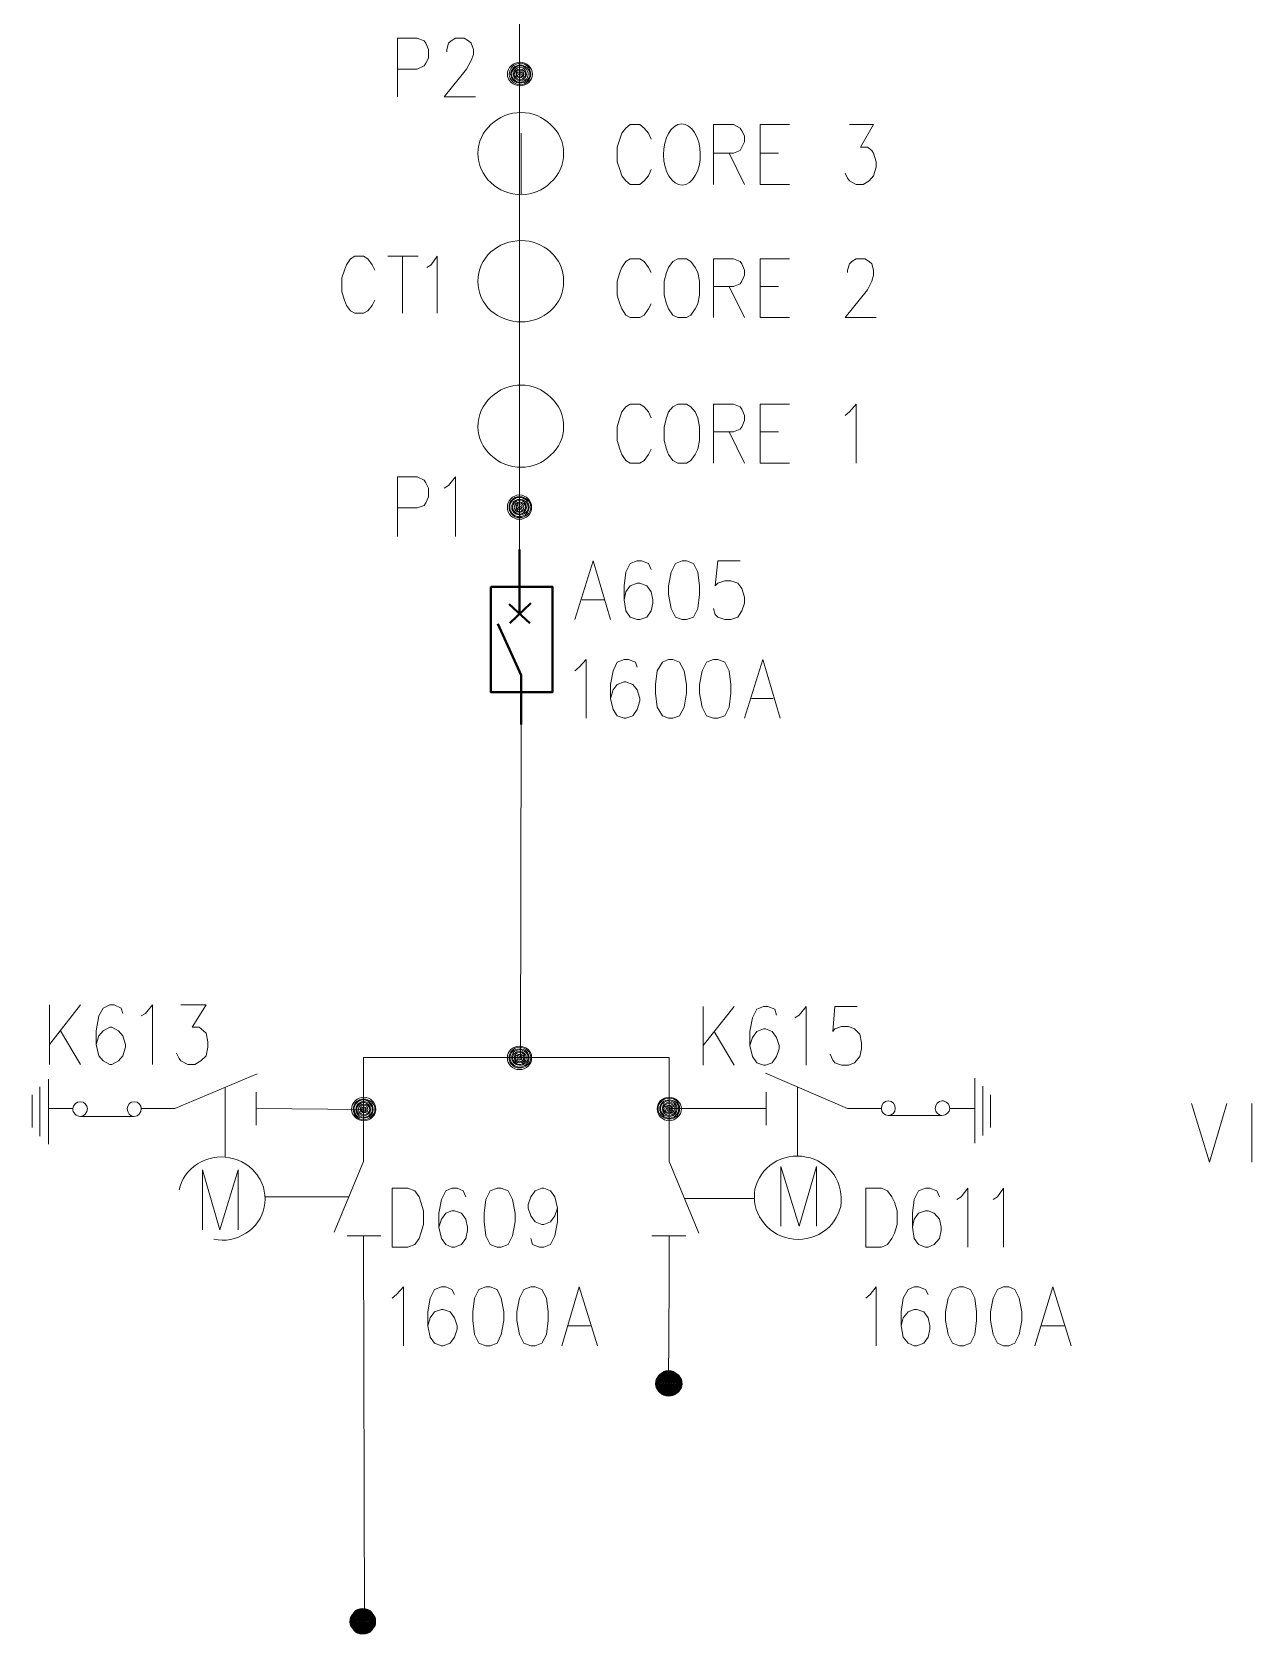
# Model space of a CAD drawing. Header units: millimetres. Extents: x -908 to 36, y -88 to 12791.
# Drawn here: x -644.913 to -642.565, y 12784.757 to 12787.84 of the extents above; entities that cross this region are included whole.
import ezdxf

# ---------------------------------------------------------------- set-up
doc = ezdxf.new("R2010")
doc.units = ezdxf.units.MM
doc.layers.add('PDF_Geometry', color=7, linetype='Continuous')
doc.layers.add('TEMP_ZONE', color=7, linetype='Continuous')

# ---------------------------------------------------------------- blocks, each defined once
blk = doc.blocks.new('A$C8f2d34b6')
at = {"layer": 'PDF_Geometry', "lineweight": 18}
for points in [[(0.3606, 4.665), (0.3023, 4.5267), (0.3023, 2.0417)], [(0.0673, 2.9133), (0.0673, 3.0267), (0.1056, 3.0267), (0.119, 3.0217), (0.1223, 3.0167), (0.1273, 3.005), (0.1273, 2.9883), (0.1223, 2.9783), (0.119, 2.9733), (0.1056, 2.9667), (0.0673, 2.9667)], [(0.1623, 3), (0.1623, 3.005), (0.1656, 3.0167), (0.1706, 3.0217), (0.179, 3.0267), (0.1956, 3.0267), (0.204, 3.0217), (0.209, 3.0167), (0.214, 3.005), (0.214, 2.995), (0.209, 2.9833), (0.2006, 2.9667), (0.1573, 2.9133), (0.2173, 2.9133)], [(0.3056, 2.8433), (0.3056, 2.7267)], [(0.5556, 2.8317), (0.5506, 2.8433), (0.5423, 2.8533), (0.534, 2.86), (0.5156, 2.86), (0.5073, 2.8533), (0.499, 2.8433), (0.4956, 2.8317), (0.4906, 2.8167), (0.4906, 2.7883), (0.4956, 2.7733), (0.499, 2.7617), (0.5073, 2.7517), (0.5156, 2.745), (0.534, 2.745), (0.5423, 2.7517), (0.5506, 2.7617), (0.5556, 2.7733)], [(0.6756, 2.745), (0.6756, 2.86), (0.714, 2.86), (0.7273, 2.8533), (0.7306, 2.8483), (0.7356, 2.8383), (0.7356, 2.8267), (0.7306, 2.8167), (0.7273, 2.81), (0.714, 2.805), (0.6756, 2.805)], [(0.8223, 2.745), (0.7656, 2.745), (0.7656, 2.86), (0.8223, 2.86)], [(0.9373, 2.86), (0.984, 2.86), (0.959, 2.8167), (0.9723, 2.8167), (0.9806, 2.81), (0.984, 2.805), (0.989, 2.7883), (0.989, 2.7783), (0.984, 2.7617), (0.9756, 2.7517), (0.964, 2.745), (0.9506, 2.745), (0.9373, 2.7517), (0.934, 2.7567), (0.929, 2.7667)], [(0.7056, 2.805), (0.7356, 2.745)], [(0.7656, 2.805), (0.8006, 2.805)], [(0.024, 2.58), (0.019, 2.59), (0.0106, 2.6017), (0.0023, 2.6067), (-0.0144, 2.6067), (-0.0227, 2.6017), (-0.031, 2.59), (-0.0344, 2.58), (-0.0394, 2.565), (-0.0394, 2.5383), (-0.0344, 2.5217), (-0.031, 2.5117), (-0.0227, 2.5017), (-0.0144, 2.4967), (0.0023, 2.4967), (0.0106, 2.5017), (0.019, 2.5117), (0.024, 2.5217)], [(0.049, 2.6067), (0.1073, 2.6067)], [(0.0773, 2.6067), (0.0773, 2.4967)], [(0.124, 2.585), (0.1323, 2.59), (0.144, 2.6067), (0.144, 2.4967)], [(0.5556, 2.575), (0.5506, 2.585), (0.5423, 2.5967), (0.534, 2.6017), (0.5156, 2.6017), (0.5073, 2.5967), (0.499, 2.585), (0.4956, 2.575), (0.4906, 2.5583), (0.4906, 2.5317), (0.4956, 2.515), (0.499, 2.505), (0.5073, 2.4933), (0.5156, 2.4883), (0.534, 2.4883), (0.5423, 2.4933), (0.5506, 2.505), (0.5556, 2.515)], [(0.6756, 2.4883), (0.6756, 2.6017), (0.714, 2.6017), (0.7273, 2.5967), (0.7306, 2.5917), (0.7356, 2.58), (0.7356, 2.57), (0.7306, 2.5583), (0.7273, 2.5533), (0.714, 2.5483), (0.6756, 2.5483)], [(0.8223, 2.4883), (0.7656, 2.4883), (0.7656, 2.6017), (0.8223, 2.6017)], [(0.934, 2.575), (0.934, 2.58), (0.9373, 2.5917), (0.9423, 2.5967), (0.9506, 2.6017), (0.9673, 2.6017), (0.9756, 2.5967), (0.9806, 2.5917), (0.984, 2.58), (0.984, 2.57), (0.9806, 2.5583), (0.9723, 2.5417), (0.929, 2.4883), (0.989, 2.4883)], [(0.7056, 2.5483), (0.7356, 2.4883)], [(0.7656, 2.5483), (0.8006, 2.5483)], [(0.5556, 2.295), (0.5506, 2.3067), (0.5423, 2.3167), (0.534, 2.3217), (0.5156, 2.3217), (0.5073, 2.3167), (0.499, 2.3067), (0.4956, 2.295), (0.4906, 2.2783), (0.4906, 2.2517), (0.4956, 2.235), (0.499, 2.225), (0.5073, 2.2133), (0.5156, 2.2083), (0.534, 2.2083), (0.5423, 2.2133), (0.5506, 2.225), (0.5556, 2.235)], [(0.6756, 2.2083), (0.6756, 2.3217), (0.714, 2.3217), (0.7273, 2.3167), (0.7306, 2.3117), (0.7356, 2.3), (0.7356, 2.29), (0.7306, 2.2783), (0.7273, 2.2733), (0.714, 2.2683), (0.6756, 2.2683)], [(0.8223, 2.2083), (0.7656, 2.2083), (0.7656, 2.3217), (0.8223, 2.3217)], [(0.929, 2.3), (0.9373, 2.3067), (0.9506, 2.3217), (0.9506, 2.2083)], [(0.7056, 2.2683), (0.7356, 2.2083)], [(0.7656, 2.2683), (0.8006, 2.2683)], [(0.0673, 2.0667), (0.0673, 2.1817), (0.1056, 2.1817), (0.119, 2.175), (0.1223, 2.17), (0.1273, 2.16), (0.1273, 2.1433), (0.1223, 2.1317), (0.119, 2.1267), (0.1056, 2.1217), (0.0673, 2.1217)], [(0.1573, 2.16), (0.1656, 2.165), (0.179, 2.1817), (0.179, 2.0667)], [(0.409, 1.9067), (0.444, 2.02), (0.4773, 1.9067)], [(0.5556, 2.0033), (0.5506, 2.015), (0.5373, 2.02), (0.529, 2.02), (0.5156, 2.015), (0.5073, 1.9983), (0.504, 1.9717), (0.504, 1.945), (0.5073, 1.9233), (0.5156, 1.9117), (0.529, 1.9067), (0.534, 1.9067), (0.5473, 1.9117), (0.5556, 1.9233), (0.559, 1.9383), (0.559, 1.945), (0.5556, 1.96), (0.5473, 1.9717), (0.534, 1.9767), (0.529, 1.9767), (0.5156, 1.9717), (0.5073, 1.96), (0.504, 1.945)], [(0.7273, 2.02), (0.684, 2.02), (0.679, 1.9717), (0.684, 1.9767), (0.6973, 1.9817), (0.709, 1.9817), (0.7223, 1.9767), (0.7306, 1.9667), (0.7356, 1.95), (0.7356, 1.9383), (0.7306, 1.9233), (0.7223, 1.9117), (0.709, 1.9067), (0.6973, 1.9067), (0.684, 1.9117), (0.679, 1.9167), (0.6756, 1.9283)], [(0.4223, 1.945), (0.4656, 1.945)], [(0.409, 1.8083), (0.4173, 1.815), (0.4306, 1.83), (0.4306, 1.7167)], [(0.529, 1.815), (0.5256, 1.825), (0.5123, 1.83), (0.504, 1.83), (0.4906, 1.825), (0.4823, 1.8083), (0.4773, 1.7817), (0.4773, 1.755), (0.4823, 1.7333), (0.4906, 1.7217), (0.504, 1.7167), (0.5073, 1.7167), (0.5206, 1.7217), (0.529, 1.7333), (0.534, 1.75), (0.534, 1.755), (0.529, 1.7717), (0.5206, 1.7817), (0.5073, 1.7867), (0.504, 1.7867), (0.4906, 1.7817), (0.4823, 1.7717), (0.4773, 1.755)], [(0.7356, 1.7167), (0.7706, 1.83), (0.804, 1.7167)], [(0.749, 1.755), (0.7906, 1.755)], [(0.3056, 1.705), (0.304, 1.0633)], [(-0.6027, 1.05), (-0.6027, 1.165)], [(-0.5427, 1.165), (-0.6027, 1.0883)], [(-0.461, 1.1483), (-0.4644, 1.1583), (-0.4777, 1.165), (-0.486, 1.165), (-0.4994, 1.1583), (-0.5077, 1.1433), (-0.5127, 1.115), (-0.5127, 1.0883), (-0.5077, 1.0667), (-0.4994, 1.0567), (-0.486, 1.05), (-0.4827, 1.05), (-0.4694, 1.0567), (-0.461, 1.0667), (-0.456, 1.0833), (-0.456, 1.0883), (-0.461, 1.105), (-0.4694, 1.115), (-0.4827, 1.1217), (-0.486, 1.1217), (-0.4994, 1.115), (-0.5077, 1.105), (-0.5127, 1.0883)], [(-0.426, 1.1433), (-0.4177, 1.1483), (-0.4044, 1.165), (-0.4044, 1.05)], [(-0.3494, 1.165), (-0.301, 1.165), (-0.3277, 1.1217), (-0.3144, 1.1217), (-0.306, 1.115), (-0.301, 1.11), (-0.2977, 1.0933), (-0.2977, 1.0833), (-0.301, 1.0667), (-0.311, 1.0567), (-0.3227, 1.05), (-0.336, 1.05), (-0.3494, 1.0567), (-0.3527, 1.0617), (-0.3577, 1.0717)], [(0.6556, 1.0483), (0.6556, 1.1617)], [(0.7156, 1.1617), (0.6556, 1.0867)], [(0.7973, 1.145), (0.794, 1.1567), (0.7806, 1.1617), (0.7723, 1.1617), (0.759, 1.1567), (0.7506, 1.14), (0.7456, 1.1133), (0.7456, 1.0867), (0.7506, 1.065), (0.759, 1.0533), (0.7723, 1.0483), (0.7756, 1.0483), (0.789, 1.0533), (0.7973, 1.065), (0.8023, 1.08), (0.8023, 1.0867), (0.7973, 1.1017), (0.789, 1.1133), (0.7756, 1.1183), (0.7723, 1.1183), (0.759, 1.1133), (0.7506, 1.1017), (0.7456, 1.0867)], [(0.8323, 1.14), (0.8406, 1.145), (0.854, 1.1617), (0.854, 1.0483)], [(0.9523, 1.1617), (0.909, 1.1617), (0.9056, 1.1133), (0.909, 1.1183), (0.9223, 1.1233), (0.9356, 1.1233), (0.9473, 1.1183), (0.9573, 1.1083), (0.9606, 1.0917), (0.9606, 1.08), (0.9573, 1.065), (0.9473, 1.0533), (0.9356, 1.0483), (0.9223, 1.0483), (0.909, 1.0533), (0.9056, 1.0583), (0.9006, 1.07)], [(-0.581, 1.115), (-0.5427, 1.05)], [(0.6773, 1.1133), (0.7156, 1.0483)], [(-0.0544, 0.7267), (0.0023, 0.8633), (0.0023, 1.0633), (0.5906, 1.0633), (0.5906, 0.8633), (0.6473, 0.725)], [(-0.6044, 0.8967), (-0.6044, 1.0217)], [(-0.2027, 1.0317), (-0.361, 0.965), (-0.426, 0.965)], [(0.999, 0.965), (0.934, 0.965), (0.7756, 1.0333)], [(1.179, 0.8983), (1.179, 1.0233)], [(-0.636, 0.9283), (-0.636, 0.9917)], [(-0.621, 0.9117), (-0.621, 1.0067)], [(-0.2644, 1.005), (-0.2644, 0.8717)], [(-0.2044, 0.9333), (-0.2044, 0.9967)], [(0.7773, 0.9333), (0.7773, 0.9967)], [(0.8373, 1.0067), (0.8373, 0.8733)], [(1.194, 0.9133), (1.194, 1.0083)], [(1.209, 0.9283), (1.209, 0.9917)], [(-0.2044, 0.965), (0.0023, 0.9633)], [(0.7773, 0.965), (0.5906, 0.965)], [(1.5956, 0.975), (1.6306, 0.8617), (1.664, 0.975)], [(1.7123, 0.975), (1.7123, 0.8617)], [(1.0123, 0.9517), (1.1156, 0.9517)], [(-0.3077, 0.7317), (-0.3077, 0.8467), (-0.2744, 0.7317), (-0.2394, 0.8467), (-0.2394, 0.7317)], [(0.8056, 0.7383), (0.8056, 0.8533), (0.8406, 0.7383), (0.874, 0.8533), (0.874, 0.7383)], [(0.199, 0.795), (0.194, 0.8067), (0.1823, 0.8117), (0.1723, 0.8117), (0.1606, 0.8067), (0.1523, 0.79), (0.1473, 0.7633), (0.1473, 0.7367), (0.1523, 0.715), (0.1606, 0.7033), (0.1723, 0.6983), (0.1773, 0.6983), (0.1906, 0.7033), (0.199, 0.715), (0.2023, 0.73), (0.2023, 0.7367), (0.199, 0.7517), (0.1906, 0.7633), (0.1773, 0.7683), (0.1723, 0.7683), (0.1606, 0.7633), (0.1523, 0.7517), (0.1473, 0.7367)], [(0.3756, 0.7733), (0.3706, 0.7583), (0.3623, 0.7467), (0.349, 0.7417), (0.3456, 0.7417), (0.3323, 0.7467), (0.324, 0.7583), (0.319, 0.7733), (0.319, 0.78), (0.324, 0.795), (0.3323, 0.8067), (0.3456, 0.8117), (0.349, 0.8117), (0.3623, 0.8067), (0.3706, 0.795), (0.3756, 0.7733), (0.3756, 0.7467), (0.3706, 0.72), (0.3623, 0.7033), (0.349, 0.6983), (0.3406, 0.6983), (0.3273, 0.7033), (0.324, 0.715)], [(1.1106, 0.795), (1.1056, 0.8067), (1.0923, 0.8117), (1.084, 0.8117), (1.0706, 0.8067), (1.0623, 0.79), (1.059, 0.7633), (1.059, 0.7367), (1.0623, 0.715), (1.0706, 0.7033), (1.084, 0.6983), (1.089, 0.6983), (1.1006, 0.7033), (1.1106, 0.715), (1.114, 0.73), (1.114, 0.7367), (1.1106, 0.7517), (1.1006, 0.7633), (1.089, 0.7683), (1.084, 0.7683), (1.0706, 0.7633), (1.0623, 0.7517), (1.059, 0.7367)], [(1.144, 0.79), (1.1523, 0.795), (1.1656, 0.8117), (1.1656, 0.6983)], [(1.214, 0.79), (1.2223, 0.795), (1.234, 0.8117), (1.234, 0.6983)], [(-0.026, 0.795), (-0.1877, 0.795)], [(0.6206, 0.7917), (0.754, 0.7917)], [(0.0356, 0.72), (-0.0294, 0.72)], [(0.0023, 0.72), (0.004, -0.0233)], [(0.6223, 0.72), (0.5573, 0.72)], [(0.5906, 0.72), (0.5906, 0.5817)], [(0.0573, 0.6), (0.0656, 0.6067), (0.079, 0.6217), (0.079, 0.5083)], [(0.1773, 0.6067), (0.1723, 0.6167), (0.1606, 0.6217), (0.1523, 0.6217), (0.139, 0.6167), (0.1306, 0.6), (0.1256, 0.5733), (0.1256, 0.5467), (0.1306, 0.525), (0.139, 0.5133), (0.1523, 0.5083), (0.1556, 0.5083), (0.169, 0.5133), (0.1773, 0.525), (0.1823, 0.54), (0.1823, 0.5467), (0.1773, 0.5617), (0.169, 0.5733), (0.1556, 0.5783), (0.1523, 0.5783), (0.139, 0.5733), (0.1306, 0.5617), (0.1256, 0.5467)], [(0.384, 0.5083), (0.4173, 0.6217), (0.4523, 0.5083)], [(0.5906, 0.6283), (0.589, 0.4367)], [(0.969, 0.6), (0.9773, 0.6067), (0.989, 0.6217), (0.989, 0.5083)], [(1.089, 0.6067), (1.084, 0.6167), (1.0706, 0.6217), (1.0623, 0.6217), (1.0506, 0.6167), (1.0406, 0.6), (1.0373, 0.5733), (1.0373, 0.5467), (1.0406, 0.525), (1.0506, 0.5133), (1.0623, 0.5083), (1.0673, 0.5083), (1.0806, 0.5133), (1.089, 0.525), (1.0923, 0.54), (1.0923, 0.5467), (1.089, 0.5617), (1.0806, 0.5733), (1.0673, 0.5783), (1.0623, 0.5783), (1.0506, 0.5733), (1.0406, 0.5617), (1.0373, 0.5467)], [(1.294, 0.5083), (1.329, 0.6217), (1.364, 0.5083)], [(0.3956, 0.5467), (0.439, 0.5467)], [(1.3073, 0.5467), (1.3506, 0.5467)]]:
    blk.add_lwpolyline(points, dxfattribs=at)
for points in [[(0.3056, 2.725, 0.20082), (0.3623, 2.7483, 0.217246), (0.3873, 2.805, 0.214215), (0.3623, 2.86, 0.20082), (0.3056, 2.8833)], [(0.2473, 2.86, 0.214215), (0.2223, 2.805, 0.217246), (0.2473, 2.7483)], [(0.3056, 2.48, 0.183454), (0.3623, 2.5017, 0.217246), (0.3873, 2.5583, 0.217246), (0.3623, 2.615, 0.183454), (0.3056, 2.6367)], [(0.2473, 2.615, 0.217246), (0.2223, 2.5583, 0.217246), (0.2473, 2.5017)], [(0.3056, 2.2, 0.20082), (0.3623, 2.2233, 0.214215), (0.3873, 2.2783, 0.217246), (0.3623, 2.335, 0.20082), (0.3056, 2.3583)], [(0.2473, 2.335, 0.217246), (0.2223, 2.2783, 0.214215), (0.2473, 2.2233)], [(-0.4394, 0.95), (-0.5427, 0.95, -0.416667), (-0.5577, 0.965), (-0.6044, 0.965)], [(0.5723, 0.965, 0.409091), (0.5906, 0.9467, 0.409091), (0.609, 0.965)], [(1.179, 0.965), (1.1306, 0.965, 0.416667), (1.1156, 0.98)]]:
    blk.add_lwpolyline(points, format="xyb", dxfattribs=at)
for points in [[(0.6073, 2.6017), (0.5973, 2.5967), (0.589, 2.585), (0.5856, 2.575), (0.5806, 2.5583), (0.5806, 2.5317), (0.5856, 2.515), (0.589, 2.505), (0.5973, 2.4933), (0.6073, 2.4883), (0.624, 2.4883), (0.6323, 2.4933), (0.6406, 2.505), (0.6456, 2.515), (0.649, 2.5317), (0.649, 2.5583), (0.6456, 2.575), (0.6406, 2.585), (0.6323, 2.5967), (0.624, 2.6017)], [(0.6073, 2.3217), (0.5973, 2.3167), (0.589, 2.3067), (0.5856, 2.295), (0.5806, 2.2783), (0.5806, 2.2517), (0.5856, 2.235), (0.589, 2.225), (0.5973, 2.2133), (0.6073, 2.2083), (0.624, 2.2083), (0.6323, 2.2133), (0.6406, 2.225), (0.6456, 2.235), (0.649, 2.2517), (0.649, 2.2783), (0.6456, 2.295), (0.6406, 2.3067), (0.6323, 2.3167), (0.624, 2.3217)], [(0.6156, 2.02), (0.6023, 2.015), (0.594, 1.9983), (0.589, 1.9717), (0.589, 1.955), (0.594, 1.9283), (0.6023, 1.9117), (0.6156, 1.9067), (0.624, 1.9067), (0.6373, 1.9117), (0.6456, 1.9283), (0.649, 1.955), (0.649, 1.9717), (0.6456, 1.9983), (0.6373, 2.015), (0.624, 2.02)], [(0.589, 1.83), (0.5773, 1.825), (0.5673, 1.8083), (0.564, 1.7817), (0.564, 1.765), (0.5673, 1.7383), (0.5773, 1.7217), (0.589, 1.7167), (0.5973, 1.7167), (0.6106, 1.7217), (0.619, 1.7383), (0.624, 1.765), (0.624, 1.7817), (0.619, 1.8083), (0.6106, 1.825), (0.5973, 1.83)], [(0.6756, 1.83), (0.6623, 1.825), (0.654, 1.8083), (0.649, 1.7817), (0.649, 1.765), (0.654, 1.7383), (0.6623, 1.7217), (0.6756, 1.7167), (0.684, 1.7167), (0.6973, 1.7217), (0.7056, 1.7383), (0.709, 1.765), (0.709, 1.7817), (0.7056, 1.8083), (0.6973, 1.825), (0.684, 1.83)], [(0.0573, 0.6983), (0.0573, 0.8117), (0.0873, 0.8117), (0.1006, 0.8067), (0.109, 0.795), (0.1123, 0.785), (0.1173, 0.7683), (0.1173, 0.7417), (0.1123, 0.725), (0.109, 0.715), (0.1006, 0.7033), (0.0873, 0.6983)], [(0.259, 0.8117), (0.2456, 0.8067), (0.2373, 0.79), (0.234, 0.7633), (0.234, 0.7467), (0.2373, 0.72), (0.2456, 0.7033), (0.259, 0.6983), (0.2673, 0.6983), (0.2806, 0.7033), (0.289, 0.72), (0.294, 0.7467), (0.294, 0.7633), (0.289, 0.79), (0.2806, 0.8067), (0.2673, 0.8117)], [(0.969, 0.6983), (0.969, 0.8117), (0.999, 0.8117), (1.0106, 0.8067), (1.019, 0.795), (1.024, 0.785), (1.029, 0.7683), (1.029, 0.7417), (1.024, 0.725), (1.019, 0.715), (1.0106, 0.7033), (0.999, 0.6983)], [(0.2373, 0.6217), (0.224, 0.6167), (0.2156, 0.6), (0.2123, 0.5733), (0.2123, 0.5567), (0.2156, 0.53), (0.224, 0.5133), (0.2373, 0.5083), (0.2456, 0.5083), (0.259, 0.5133), (0.2673, 0.53), (0.2723, 0.5567), (0.2723, 0.5733), (0.2673, 0.6), (0.259, 0.6167), (0.2456, 0.6217)], [(0.324, 0.6217), (0.3106, 0.6167), (0.3023, 0.6), (0.2973, 0.5733), (0.2973, 0.5567), (0.3023, 0.53), (0.3106, 0.5133), (0.324, 0.5083), (0.3323, 0.5083), (0.3456, 0.5133), (0.354, 0.53), (0.3573, 0.5567), (0.3573, 0.5733), (0.354, 0.6), (0.3456, 0.6167), (0.3323, 0.6217)], [(1.149, 0.6217), (1.1356, 0.6167), (1.1273, 0.6), (1.1223, 0.5733), (1.1223, 0.5567), (1.1273, 0.53), (1.1356, 0.5133), (1.149, 0.5083), (1.1573, 0.5083), (1.1706, 0.5133), (1.179, 0.53), (1.1823, 0.5567), (1.1823, 0.5733), (1.179, 0.6), (1.1706, 0.6167), (1.1573, 0.6217)], [(1.234, 0.6217), (1.2223, 0.6167), (1.214, 0.6), (1.209, 0.5733), (1.209, 0.5567), (1.214, 0.53), (1.2223, 0.5133), (1.234, 0.5083), (1.244, 0.5083), (1.2556, 0.5133), (1.264, 0.53), (1.269, 0.5567), (1.269, 0.5733), (1.264, 0.6), (1.2556, 0.6167), (1.244, 0.6217)]]:
    blk.add_lwpolyline(points, close=True, dxfattribs=at)
at = {"layer": 'PDF_Geometry', "lineweight": 40}
for points in [[(0.3023, 2.0417), (0.3023, 1.9183)], [(0.2823, 1.9367), (0.3223, 1.9)], [(0.324, 1.9383), (0.284, 1.9)], [(0.3056, 1.705), (0.3056, 1.8), (0.2606, 1.8983)]]:
    blk.add_lwpolyline(points, dxfattribs=at)
blk.add_lwpolyline([(0.2473, 1.97), (0.3656, 1.97), (0.3656, 1.7667), (0.2473, 1.7667)], close=True, dxfattribs=at)
at = {"layer": 'PDF_Geometry', "lineweight": 50}
blk.add_lwpolyline([(0.6073, 0.435, 0.409091), (0.589, 0.4533, 0.409091), (0.5706, 0.435)], format="xyb", dxfattribs=at)
at = {"layer": 'PDF_Geometry', "lineweight": 18}
blk.add_circle((0.3021, 2.1235), 0.0185, dxfattribs=at)
at = {"layer": 'PDF_Geometry', "lineweight": 50}
blk.add_circle((0.0007, -0.0234), 0.0149, dxfattribs=at)
at = {"layer": 'PDF_Geometry', "lineweight": 18}
for centre, radius, start, end in [((0.3038, 2.9565), 0.0185, 0.502, 179.498), ((0.304, 2.9566), 0.0149, 269.7603, 0.2397), ((0.3022, 2.1234), 0.0149, 89.7603, 270.2397), ((0.3025, 1.0635), 0.0185, 180.502, 359.498), ((0.3022, 1.0634), 0.0149, 89.7603, 270.2397), ((0.0021, 0.9632), 0.0185, 0.502, 179.498), ((0.0022, 0.9634), 0.0149, 89.7603, 270.2397), ((0.5907, 0.9649), 0.0149, 269.7603, 90.2397), ((-0.2626, 0.7919), 0.0751, 347.0048, 35.0023), ((0.8324, 0.7899), 0.0892, 351.4975, 32.9034), ((0.8351, 0.7926), 0.0786, 212.7921, 260.6581)]:
    blk.add_arc(centre, radius, start, end, dxfattribs=at)
at = {"layer": 'PDF_Geometry', "lineweight": 50}
for centre, radius, start, end in [((0.5889, 0.4351), 0.0149, 89.7603, 270.2397), ((0.0005, -0.0235), 0.0185, 0.502, 179.498)]:
    blk.add_arc(centre, radius, start, end, dxfattribs=at)
at = {"layer": 'PDF_Geometry', "lineweight": 18}
blk.add_ellipse((0.615, 2.8025), major_axis=(-0.0003, 0.0589), ratio=0.600823, start_param=0.211401, end_param=6.494586, dxfattribs=at)
for points in [[(0.304, 2.98), (0.2906, 2.98), (0.279, 2.97), (0.279, 2.9567)], [(0.304, 2.9783), (0.2923, 2.9783), (0.2823, 2.9683), (0.2823, 2.9567)], [(0.304, 2.9733), (0.294, 2.9733), (0.2873, 2.965), (0.2873, 2.9567)], [(0.304, 2.97), (0.2956, 2.97), (0.2906, 2.965), (0.2906, 2.9567)], [(0.304, 2.9667), (0.2973, 2.9667), (0.2923, 2.9633), (0.2923, 2.9567)], [(0.304, 2.965), (0.299, 2.965), (0.2956, 2.9617), (0.2956, 2.9567)], [(0.304, 2.9617), (0.3006, 2.9617), (0.2973, 2.96), (0.2973, 2.9567)], [(0.304, 2.96), (0.3023, 2.96), (0.3006, 2.9583), (0.3006, 2.9567)], [(0.3273, 2.9567), (0.3273, 2.97), (0.3156, 2.98), (0.304, 2.98)], [(0.324, 2.9567), (0.324, 2.9683), (0.3156, 2.9783), (0.304, 2.9783)], [(0.319, 2.9567), (0.319, 2.965), (0.3123, 2.9733), (0.304, 2.9733)], [(0.3156, 2.9567), (0.3156, 2.965), (0.3106, 2.97), (0.304, 2.97)], [(0.314, 2.9567), (0.314, 2.9633), (0.309, 2.9667), (0.304, 2.9667)], [(0.3106, 2.9567), (0.3106, 2.9617), (0.3073, 2.965), (0.304, 2.965)], [(0.309, 2.9567), (0.309, 2.96), (0.3056, 2.9617), (0.304, 2.9617)], [(0.3056, 2.9567), (0.3056, 2.9583), (0.304, 2.96), (0.304, 2.96)], [(0.279, 2.9567), (0.279, 2.945), (0.2906, 2.935), (0.304, 2.935)], [(0.2823, 2.9567), (0.2823, 2.9467), (0.2923, 2.9367), (0.304, 2.9367)], [(0.2856, 2.9567), (0.2856, 2.9483), (0.294, 2.94), (0.304, 2.94)], [(0.2873, 2.9567), (0.2873, 2.9483), (0.294, 2.9417), (0.304, 2.9417)], [(0.2906, 2.9567), (0.2906, 2.95), (0.2956, 2.945), (0.304, 2.945)], [(0.2923, 2.9567), (0.2923, 2.9517), (0.2973, 2.9467), (0.304, 2.9467)], [(0.2956, 2.9567), (0.2956, 2.9533), (0.299, 2.95), (0.304, 2.95)], [(0.2973, 2.9567), (0.2973, 2.955), (0.3006, 2.9517), (0.304, 2.9517)], [(0.3006, 2.9567), (0.3006, 2.9567), (0.3023, 2.955), (0.304, 2.955)], [(0.304, 2.935), (0.3156, 2.935), (0.3273, 2.945), (0.3273, 2.9567)], [(0.304, 2.9367), (0.3156, 2.9367), (0.324, 2.9467), (0.324, 2.9567)], [(0.304, 2.94), (0.314, 2.94), (0.3223, 2.9483), (0.3223, 2.9567)], [(0.304, 2.945), (0.3106, 2.945), (0.3156, 2.95), (0.3156, 2.9567)], [(0.304, 2.9467), (0.309, 2.9467), (0.314, 2.9517), (0.314, 2.9567)], [(0.304, 2.95), (0.3073, 2.95), (0.3106, 2.9533), (0.3106, 2.9567)], [(0.304, 2.9517), (0.3056, 2.9517), (0.309, 2.955), (0.309, 2.9567)], [(0.304, 2.955), (0.304, 2.955), (0.3056, 2.9567), (0.3056, 2.9567)], [(0.3056, 2.8833), (0.284, 2.8833), (0.2623, 2.875), (0.2473, 2.86)], [(0.2473, 2.7483), (0.2623, 2.7333), (0.284, 2.725), (0.3056, 2.725)], [(0.3056, 2.6367), (0.284, 2.6367), (0.2623, 2.6283), (0.2473, 2.615)], [(0.2473, 2.5017), (0.2623, 2.4883), (0.284, 2.48), (0.3056, 2.48)], [(0.3056, 2.3583), (0.284, 2.3583), (0.2623, 2.35), (0.2473, 2.335)], [(0.2473, 2.2233), (0.2623, 2.2083), (0.284, 2.2), (0.3056, 2.2)], [(0.3023, 2.1467), (0.289, 2.1467), (0.279, 2.135), (0.279, 2.1233)], [(0.3023, 2.1433), (0.2906, 2.1433), (0.2823, 2.135), (0.2823, 2.1233)], [(0.3023, 2.1367), (0.2956, 2.1367), (0.289, 2.13), (0.289, 2.1233)], [(0.3023, 2.1333), (0.2973, 2.1333), (0.2923, 2.1283), (0.2923, 2.1233)], [(0.3023, 2.1317), (0.299, 2.1317), (0.2956, 2.1267), (0.2956, 2.1233)], [(0.3023, 2.1283), (0.3006, 2.1283), (0.2973, 2.1267), (0.2973, 2.1233)], [(0.3256, 2.1233), (0.3256, 2.135), (0.3156, 2.1467), (0.3023, 2.1467)], [(0.324, 2.1233), (0.324, 2.135), (0.314, 2.1433), (0.3023, 2.1433)], [(0.319, 2.1233), (0.319, 2.1317), (0.3106, 2.1383), (0.3023, 2.1383)], [(0.3156, 2.1233), (0.3156, 2.13), (0.3106, 2.1367), (0.3023, 2.1367)], [(0.314, 2.1233), (0.314, 2.1283), (0.309, 2.1333), (0.3023, 2.1333)], [(0.3106, 2.1233), (0.3106, 2.1267), (0.3073, 2.1317), (0.3023, 2.1317)], [(0.3073, 2.1233), (0.3073, 2.1267), (0.3056, 2.1283), (0.3023, 2.1283)], [(0.279, 2.1233), (0.279, 2.11), (0.289, 2.1), (0.3023, 2.1)], [(0.2823, 2.1233), (0.2823, 2.1117), (0.2906, 2.1033), (0.3023, 2.1033)], [(0.289, 2.1233), (0.289, 2.1167), (0.2956, 2.11), (0.3023, 2.11)], [(0.2923, 2.1233), (0.2923, 2.1183), (0.2973, 2.1133), (0.3023, 2.1133)], [(0.2956, 2.1233), (0.2956, 2.1183), (0.299, 2.115), (0.3023, 2.115)], [(0.2973, 2.1233), (0.2973, 2.12), (0.3006, 2.1183), (0.3023, 2.1183)], [(0.3023, 2.125), (0.3006, 2.125), (0.3006, 2.125), (0.3006, 2.1233)], [(0.3006, 2.1233), (0.3006, 2.1217), (0.3006, 2.12), (0.3023, 2.12)], [(0.3056, 2.1233), (0.3056, 2.125), (0.304, 2.125), (0.3023, 2.125)], [(0.3023, 2.1), (0.3156, 2.1), (0.3256, 2.11), (0.3256, 2.1233)], [(0.3023, 2.1033), (0.314, 2.1033), (0.324, 2.1117), (0.324, 2.1233)], [(0.3023, 2.1083), (0.3123, 2.1083), (0.319, 2.115), (0.319, 2.1233)], [(0.3023, 2.11), (0.3106, 2.11), (0.3156, 2.1167), (0.3156, 2.1233)], [(0.3023, 2.1133), (0.309, 2.1133), (0.314, 2.1183), (0.314, 2.1233)], [(0.3023, 2.115), (0.3073, 2.115), (0.3106, 2.1183), (0.3106, 2.1233)], [(0.3023, 2.1183), (0.3056, 2.1183), (0.3073, 2.12), (0.3073, 2.1233)], [(0.3023, 2.12), (0.304, 2.12), (0.3056, 2.1217), (0.3056, 2.1233)], [(0.3023, 1.085), (0.289, 1.085), (0.279, 1.075), (0.279, 1.0633)], [(0.3023, 1.0833), (0.2906, 1.0833), (0.2823, 1.0733), (0.2823, 1.0633)], [(0.3023, 1.08), (0.2923, 1.08), (0.284, 1.0733), (0.284, 1.0633)], [(0.3256, 1.0633), (0.3256, 1.075), (0.3156, 1.085), (0.3023, 1.085)], [(0.324, 1.0633), (0.324, 1.0733), (0.314, 1.0833), (0.3023, 1.0833)], [(0.3206, 1.0633), (0.3206, 1.0733), (0.3123, 1.08), (0.3023, 1.08)], [(0.279, 1.0633), (0.279, 1.05), (0.289, 1.04), (0.3023, 1.04)], [(0.2823, 1.0633), (0.2823, 1.0517), (0.2906, 1.0433), (0.3023, 1.0433)], [(0.3023, 1.075), (0.2956, 1.075), (0.289, 1.07), (0.289, 1.0633)], [(0.289, 1.0633), (0.289, 1.0567), (0.2956, 1.05), (0.3023, 1.05)], [(0.3023, 1.0733), (0.2973, 1.0733), (0.2923, 1.0683), (0.2923, 1.0633)], [(0.2923, 1.0633), (0.2923, 1.0567), (0.2973, 1.0533), (0.3023, 1.0533)], [(0.3023, 1.07), (0.299, 1.07), (0.294, 1.0667), (0.294, 1.0633)], [(0.294, 1.0633), (0.294, 1.0583), (0.299, 1.055), (0.3023, 1.055)], [(0.3023, 1.0683), (0.299, 1.0683), (0.2973, 1.065), (0.2973, 1.0633)], [(0.2973, 1.0633), (0.2973, 1.06), (0.299, 1.0583), (0.3023, 1.0583)], [(0.3023, 1.065), (0.3006, 1.065), (0.3006, 1.065), (0.3006, 1.0633)], [(0.3006, 1.0633), (0.3006, 1.0617), (0.3006, 1.06), (0.3023, 1.06)], [(0.319, 1.0633), (0.319, 1.0717), (0.3106, 1.0783), (0.3023, 1.0783)], [(0.3156, 1.0633), (0.3156, 1.07), (0.309, 1.075), (0.3023, 1.075)], [(0.3123, 1.0633), (0.3123, 1.0683), (0.309, 1.0733), (0.3023, 1.0733)], [(0.3106, 1.0633), (0.3106, 1.0667), (0.3073, 1.07), (0.3023, 1.07)], [(0.3073, 1.0633), (0.3073, 1.065), (0.3056, 1.0683), (0.3023, 1.0683)], [(0.3056, 1.0633), (0.3056, 1.065), (0.304, 1.065), (0.3023, 1.065)], [(0.3023, 1.04), (0.3156, 1.04), (0.3256, 1.05), (0.3256, 1.0633)], [(0.3023, 1.0433), (0.314, 1.0433), (0.324, 1.0517), (0.324, 1.0633)], [(0.3023, 1.0483), (0.3106, 1.0483), (0.319, 1.055), (0.319, 1.0633)], [(0.3023, 1.05), (0.3106, 1.05), (0.3156, 1.0567), (0.3156, 1.0633)], [(0.3023, 1.0533), (0.309, 1.0533), (0.3123, 1.0567), (0.3123, 1.0633)], [(0.3023, 1.055), (0.3073, 1.055), (0.3106, 1.0583), (0.3106, 1.0633)], [(0.3023, 1.0583), (0.3056, 1.0583), (0.3073, 1.06), (0.3073, 1.0633)], [(0.3023, 1.06), (0.304, 1.06), (0.3056, 1.0617), (0.3056, 1.0633)], [(0.0023, 0.9867), (-0.0094, 0.9867), (-0.021, 0.9767), (-0.021, 0.9633)], [(0.0256, 0.9633), (0.0256, 0.9767), (0.0156, 0.9867), (0.0023, 0.9867)], [(0.5906, 0.9867), (0.5773, 0.9867), (0.5673, 0.9767), (0.5673, 0.965)], [(0.614, 0.965), (0.614, 0.9767), (0.6023, 0.9867), (0.5906, 0.9867)], [(-0.5427, 0.9783), (-0.551, 0.9783), (-0.5577, 0.9717), (-0.5577, 0.965)], [(-0.5294, 0.965), (-0.5294, 0.9717), (-0.536, 0.9783), (-0.5427, 0.9783)], [(-0.5427, 0.95), (-0.536, 0.95), (-0.5294, 0.9567), (-0.5294, 0.965)], [(-0.4394, 0.9783), (-0.4477, 0.9783), (-0.4527, 0.9717), (-0.4527, 0.965)], [(-0.4527, 0.965), (-0.4527, 0.9567), (-0.4477, 0.95), (-0.4394, 0.95)], [(-0.426, 0.965), (-0.426, 0.9717), (-0.431, 0.9783), (-0.4394, 0.9783)], [(-0.4394, 0.95), (-0.431, 0.95), (-0.426, 0.9567), (-0.426, 0.965)], [(-0.021, 0.9633), (-0.021, 0.9517), (-0.0094, 0.9417), (0.0023, 0.9417)], [(0.0023, 0.9833), (-0.0094, 0.9833), (-0.0177, 0.975), (-0.0177, 0.9633)], [(-0.0177, 0.9633), (-0.0177, 0.9533), (-0.0094, 0.9433), (0.0023, 0.9433)], [(-0.016, 0.9633), (-0.016, 0.9533), (-0.0077, 0.9467), (0.0023, 0.9467)], [(0.0023, 0.9767), (-0.0044, 0.9767), (-0.011, 0.97), (-0.011, 0.9633)], [(-0.011, 0.9633), (-0.011, 0.9567), (-0.0044, 0.9517), (0.0023, 0.9517)], [(0.0023, 0.9733), (-0.0027, 0.9733), (-0.0077, 0.97), (-0.0077, 0.9633)], [(-0.0077, 0.9633), (-0.0077, 0.9583), (-0.0027, 0.9533), (0.0023, 0.9533)], [(0.0023, 0.9717), (-0.001, 0.9717), (-0.0044, 0.9683), (-0.0044, 0.9633)], [(-0.0044, 0.9633), (-0.0044, 0.96), (-0.001, 0.9567), (0.0023, 0.9567)], [(0.0023, 0.9683), (0.0006, 0.9683), (-0.0027, 0.9667), (-0.0027, 0.9633)], [(-0.0027, 0.9633), (-0.0027, 0.9617), (0.0006, 0.9583), (0.0023, 0.9583)], [(0.0023, 0.9667), (0.0006, 0.9667), (0.0006, 0.965), (0.0006, 0.9633)], [(0.0006, 0.9633), (0.0006, 0.9617), (0.0006, 0.9617), (0.0023, 0.9617)], [(0.024, 0.9633), (0.024, 0.975), (0.014, 0.9833), (0.0023, 0.9833)], [(0.019, 0.9633), (0.019, 0.9717), (0.0123, 0.9783), (0.0023, 0.9783)], [(0.0156, 0.9633), (0.0156, 0.97), (0.0106, 0.9767), (0.0023, 0.9767)], [(0.014, 0.9633), (0.014, 0.97), (0.009, 0.9733), (0.0023, 0.9733)], [(0.0106, 0.9633), (0.0106, 0.9683), (0.0073, 0.9717), (0.0023, 0.9717)], [(0.0073, 0.9633), (0.0073, 0.9667), (0.0056, 0.9683), (0.0023, 0.9683)], [(0.0056, 0.9633), (0.0056, 0.965), (0.004, 0.9667), (0.0023, 0.9667)], [(0.0023, 0.9417), (0.0156, 0.9417), (0.0256, 0.9517), (0.0256, 0.9633)], [(0.0023, 0.9433), (0.014, 0.9433), (0.024, 0.9533), (0.024, 0.9633)], [(0.0023, 0.9467), (0.0123, 0.9467), (0.0206, 0.9533), (0.0206, 0.9633)], [(0.0023, 0.9483), (0.0123, 0.9483), (0.019, 0.955), (0.019, 0.9633)], [(0.0023, 0.9517), (0.0106, 0.9517), (0.0156, 0.9567), (0.0156, 0.9633)], [(0.0023, 0.9533), (0.009, 0.9533), (0.014, 0.9583), (0.014, 0.9633)], [(0.0023, 0.9567), (0.0073, 0.9567), (0.0106, 0.96), (0.0106, 0.9633)], [(0.0023, 0.9583), (0.0056, 0.9583), (0.0073, 0.9617), (0.0073, 0.9633)], [(0.0023, 0.9617), (0.004, 0.9617), (0.0056, 0.9617), (0.0056, 0.9633)], [(0.5673, 0.965), (0.5673, 0.9517), (0.5773, 0.9417), (0.5906, 0.9417)], [(0.5906, 0.985), (0.579, 0.985), (0.569, 0.9767), (0.569, 0.965)], [(0.569, 0.965), (0.569, 0.9533), (0.579, 0.945), (0.5906, 0.945)], [(0.5906, 0.9817), (0.5806, 0.9817), (0.5723, 0.975), (0.5723, 0.965)], [(0.5906, 0.98), (0.5806, 0.98), (0.574, 0.9733), (0.574, 0.965)], [(0.574, 0.965), (0.574, 0.9567), (0.5806, 0.95), (0.5906, 0.95)], [(0.5906, 0.9767), (0.5823, 0.9767), (0.5773, 0.9717), (0.5773, 0.965)], [(0.5773, 0.965), (0.5773, 0.9583), (0.5823, 0.9517), (0.5906, 0.9517)], [(0.5906, 0.975), (0.584, 0.975), (0.579, 0.97), (0.579, 0.965)], [(0.579, 0.965), (0.579, 0.96), (0.584, 0.955), (0.5906, 0.955)], [(0.5906, 0.9717), (0.5856, 0.9717), (0.5823, 0.9683), (0.5823, 0.965)], [(0.5823, 0.965), (0.5823, 0.96), (0.5856, 0.9567), (0.5906, 0.9567)], [(0.5906, 0.97), (0.5873, 0.97), (0.5856, 0.9683), (0.5856, 0.965)], [(0.5856, 0.965), (0.5856, 0.9617), (0.5873, 0.96), (0.5906, 0.96)], [(0.5906, 0.9667), (0.589, 0.9667), (0.5873, 0.9667), (0.5873, 0.965)], [(0.5873, 0.965), (0.5873, 0.9633), (0.589, 0.9617), (0.5906, 0.9617)], [(0.6106, 0.965), (0.6106, 0.9767), (0.6023, 0.985), (0.5906, 0.985)], [(0.609, 0.965), (0.609, 0.975), (0.6006, 0.9817), (0.5906, 0.9817)], [(0.604, 0.965), (0.604, 0.9717), (0.5973, 0.9767), (0.5906, 0.9767)], [(0.6006, 0.965), (0.6006, 0.97), (0.5956, 0.975), (0.5906, 0.975)], [(0.5973, 0.965), (0.5973, 0.9683), (0.594, 0.9717), (0.5906, 0.9717)], [(0.5956, 0.965), (0.5956, 0.9683), (0.5923, 0.97), (0.5906, 0.97)], [(0.5923, 0.965), (0.5923, 0.9667), (0.5923, 0.9667), (0.5906, 0.9667)], [(0.5906, 0.9417), (0.6023, 0.9417), (0.614, 0.9517), (0.614, 0.965)], [(0.5906, 0.945), (0.6023, 0.945), (0.6106, 0.9533), (0.6106, 0.965)], [(0.5906, 0.9517), (0.5973, 0.9517), (0.604, 0.9583), (0.604, 0.965)], [(0.5906, 0.955), (0.5956, 0.955), (0.6006, 0.96), (0.6006, 0.965)], [(0.5906, 0.9567), (0.594, 0.9567), (0.5973, 0.96), (0.5973, 0.965)], [(0.5906, 0.96), (0.5923, 0.96), (0.5956, 0.9617), (0.5956, 0.965)], [(0.5906, 0.9617), (0.5923, 0.9617), (0.5923, 0.9633), (0.5923, 0.965)], [(1.0123, 0.98), (1.004, 0.98), (0.999, 0.9733), (0.999, 0.965)], [(0.999, 0.965), (0.999, 0.9583), (1.004, 0.9517), (1.0123, 0.9517)], [(1.0256, 0.965), (1.0256, 0.9733), (1.0206, 0.98), (1.0123, 0.98)], [(1.0123, 0.9517), (1.0206, 0.9517), (1.0256, 0.9583), (1.0256, 0.965)], [(1.1156, 0.98), (1.109, 0.98), (1.1023, 0.9733), (1.1023, 0.965)], [(1.1023, 0.965), (1.1023, 0.9583), (1.109, 0.9517), (1.1156, 0.9517)], [(1.1156, 0.9517), (1.124, 0.9517), (1.1306, 0.9583), (1.1306, 0.965)], [(-0.256, 0.87), (-0.2777, 0.875), (-0.2994, 0.87), (-0.3177, 0.8583)], [(-0.201, 0.835), (-0.2144, 0.8533), (-0.2327, 0.8667), (-0.256, 0.87)], [(0.854, 0.8717), (0.8323, 0.8767), (0.809, 0.8717), (0.7906, 0.86)], [(0.9073, 0.8383), (0.894, 0.855), (0.8756, 0.8683), (0.854, 0.8717)], [(-0.3177, 0.8583), (-0.336, 0.8467), (-0.3494, 0.8283), (-0.3527, 0.8083)], [(0.7906, 0.86), (0.7723, 0.8483), (0.7606, 0.83), (0.7556, 0.81)], [(0.7556, 0.81), (0.7523, 0.7883), (0.7556, 0.7667), (0.769, 0.75)], [(-0.2244, 0.725), (-0.206, 0.7367), (-0.1927, 0.755), (-0.1894, 0.775)], [(0.8856, 0.7267), (0.904, 0.7383), (0.9156, 0.7567), (0.9206, 0.7767)], [(-0.286, 0.7133), (-0.2644, 0.7083), (-0.2427, 0.7133), (-0.2244, 0.725)], [(0.8223, 0.715), (0.844, 0.71), (0.8673, 0.715), (0.8856, 0.7267)]]:
    blk.add_open_spline(points, degree=3, dxfattribs=at)
at = {"layer": 'PDF_Geometry', "lineweight": 50}
for points in [[(0.589, 0.4583), (0.5773, 0.4583), (0.5656, 0.4483), (0.5656, 0.435)], [(0.5656, 0.435), (0.5656, 0.4233), (0.5773, 0.4133), (0.589, 0.4133)], [(0.589, 0.455), (0.5773, 0.455), (0.569, 0.4467), (0.569, 0.435)], [(0.569, 0.435), (0.569, 0.425), (0.5773, 0.415), (0.589, 0.415)], [(0.5706, 0.435), (0.5706, 0.425), (0.579, 0.4183), (0.589, 0.4183)], [(0.589, 0.4483), (0.5823, 0.4483), (0.5773, 0.4417), (0.5773, 0.435)], [(0.5773, 0.435), (0.5773, 0.4283), (0.5823, 0.4233), (0.589, 0.4233)], [(0.589, 0.445), (0.584, 0.445), (0.579, 0.4417), (0.579, 0.435)], [(0.579, 0.435), (0.579, 0.43), (0.584, 0.425), (0.589, 0.425)], [(0.589, 0.4433), (0.5856, 0.4433), (0.5823, 0.44), (0.5823, 0.435)], [(0.5823, 0.435), (0.5823, 0.4317), (0.5856, 0.4283), (0.589, 0.4283)], [(0.589, 0.44), (0.5873, 0.44), (0.584, 0.4383), (0.584, 0.435)], [(0.584, 0.435), (0.584, 0.4333), (0.5873, 0.43), (0.589, 0.43)], [(0.589, 0.4383), (0.589, 0.4383), (0.5873, 0.4367), (0.5873, 0.435)], [(0.5873, 0.435), (0.5873, 0.4333), (0.589, 0.4333), (0.589, 0.4333)], [(0.614, 0.435), (0.614, 0.4483), (0.6023, 0.4583), (0.589, 0.4583)], [(0.6106, 0.435), (0.6106, 0.4467), (0.6006, 0.455), (0.589, 0.455)], [(0.6056, 0.435), (0.6056, 0.4433), (0.599, 0.45), (0.589, 0.45)], [(0.6023, 0.435), (0.6023, 0.4417), (0.5973, 0.4483), (0.589, 0.4483)], [(0.6006, 0.435), (0.6006, 0.4417), (0.5956, 0.445), (0.589, 0.445)], [(0.5973, 0.435), (0.5973, 0.44), (0.594, 0.4433), (0.589, 0.4433)], [(0.5956, 0.435), (0.5956, 0.4383), (0.5923, 0.44), (0.589, 0.44)], [(0.5923, 0.435), (0.5923, 0.4367), (0.5906, 0.4383), (0.589, 0.4383)], [(0.589, 0.4133), (0.6023, 0.4133), (0.614, 0.4233), (0.614, 0.435)], [(0.589, 0.415), (0.6006, 0.415), (0.6106, 0.425), (0.6106, 0.435)], [(0.589, 0.4183), (0.599, 0.4183), (0.6073, 0.425), (0.6073, 0.435)], [(0.589, 0.42), (0.599, 0.42), (0.6056, 0.4267), (0.6056, 0.435)], [(0.589, 0.4233), (0.5973, 0.4233), (0.6023, 0.4283), (0.6023, 0.435)], [(0.589, 0.425), (0.5956, 0.425), (0.6006, 0.43), (0.6006, 0.435)], [(0.589, 0.4283), (0.594, 0.4283), (0.5973, 0.4317), (0.5973, 0.435)], [(0.589, 0.43), (0.5923, 0.43), (0.5956, 0.4333), (0.5956, 0.435)], [(0.589, 0.4333), (0.5906, 0.4333), (0.5923, 0.4333), (0.5923, 0.435)], [(0.0006, 0), (-0.0127, 0), (-0.0227, -0.01), (-0.0227, -0.0233)], [(0.024, -0.0233), (0.024, -0.01), (0.014, 0), (0.0006, 0)], [(-0.0227, -0.0233), (-0.0227, -0.035), (-0.0127, -0.045), (0.0006, -0.045)], [(0.0006, -0.0033), (-0.011, -0.0033), (-0.021, -0.0117), (-0.021, -0.0233)], [(-0.021, -0.0233), (-0.021, -0.0333), (-0.011, -0.0433), (0.0006, -0.0433)], [(-0.0177, -0.0233), (-0.0177, -0.0333), (-0.0094, -0.04), (0.0006, -0.04)], [(0.0006, -0.01), (-0.006, -0.01), (-0.0127, -0.0167), (-0.0127, -0.0233)], [(-0.0127, -0.0233), (-0.0127, -0.03), (-0.006, -0.035), (0.0006, -0.035)], [(0.0006, -0.0133), (-0.006, -0.0133), (-0.0094, -0.0167), (-0.0094, -0.0233)], [(-0.0094, -0.0233), (-0.0094, -0.0283), (-0.006, -0.0333), (0.0006, -0.0333)], [(0.0006, -0.015), (-0.0044, -0.015), (-0.0077, -0.0183), (-0.0077, -0.0233)], [(-0.0077, -0.0233), (-0.0077, -0.0267), (-0.0044, -0.03), (0.0006, -0.03)], [(0.0006, -0.0183), (-0.0027, -0.0183), (-0.0044, -0.02), (-0.0044, -0.0233)], [(-0.0044, -0.0233), (-0.0044, -0.025), (-0.0027, -0.0283), (0.0006, -0.0283)], [(0.0006, -0.02), (-0.001, -0.02), (-0.0027, -0.0217), (-0.0027, -0.0233)], [(-0.0027, -0.0233), (-0.0027, -0.025), (-0.001, -0.025), (0.0006, -0.025)], [(0.0223, -0.0233), (0.0223, -0.0117), (0.0123, -0.0033), (0.0006, -0.0033)], [(0.014, -0.0233), (0.014, -0.0167), (0.0073, -0.01), (0.0006, -0.01)], [(0.0106, -0.0233), (0.0106, -0.0167), (0.0056, -0.0133), (0.0006, -0.0133)], [(0.009, -0.0233), (0.009, -0.0183), (0.0056, -0.015), (0.0006, -0.015)], [(0.0056, -0.0233), (0.0056, -0.02), (0.004, -0.0183), (0.0006, -0.0183)], [(0.004, -0.0233), (0.004, -0.0217), (0.0023, -0.02), (0.0006, -0.02)], [(0.0006, -0.045), (0.014, -0.045), (0.024, -0.035), (0.024, -0.0233)], [(0.0006, -0.0433), (0.0123, -0.0433), (0.0223, -0.0333), (0.0223, -0.0233)], [(0.0006, -0.04), (0.0106, -0.04), (0.019, -0.0333), (0.019, -0.0233)], [(0.0006, -0.035), (0.0073, -0.035), (0.014, -0.03), (0.014, -0.0233)], [(0.0006, -0.0333), (0.0056, -0.0333), (0.0106, -0.0283), (0.0106, -0.0233)], [(0.0006, -0.03), (0.0056, -0.03), (0.009, -0.0267), (0.009, -0.0233)], [(0.0006, -0.0283), (0.004, -0.0283), (0.0056, -0.025), (0.0056, -0.0233)], [(0.0006, -0.025), (0.0023, -0.025), (0.004, -0.025), (0.004, -0.0233)]]:
    blk.add_open_spline(points, degree=3, dxfattribs=at)

msp = doc.modelspace()

# ---------------------------------------------------------------- block references
at = {"layer": 'TEMP_ZONE'}
msp.add_blockref('A$C8f2d34b6', (-644.2769, 12784.8018), dxfattribs=at)

doc.saveas('drawing.dxf')
